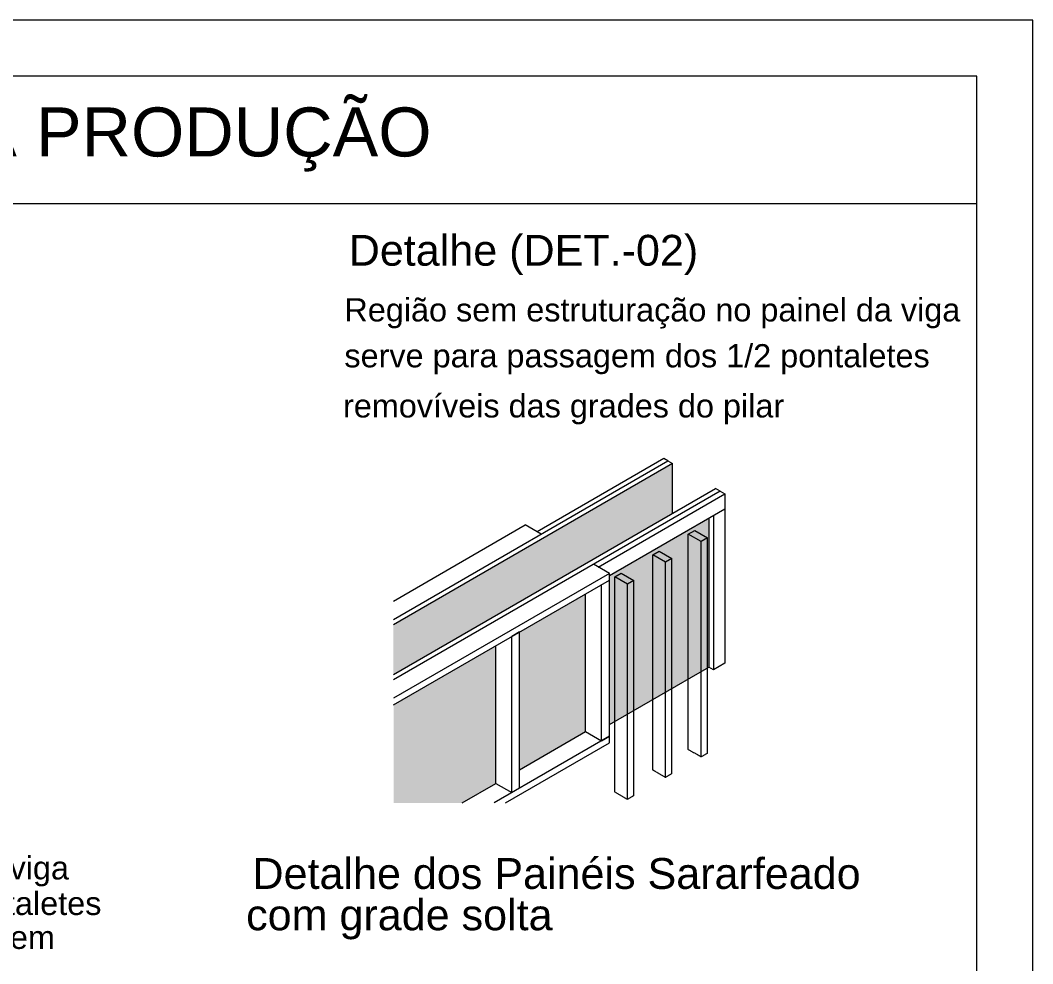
# Model space of a CAD drawing. Extents: x -23436 to 4767, y -4638 to 9755.
# Drawn here: x -14981 to -14436, y 8075 to 8582 of the extents above; entities that cross this region are included whole.
import ezdxf
from ezdxf.enums import TextEntityAlignment as Align

# ---------------------------------------------------------------- set-up
doc = ezdxf.new("R2010")
doc.units = 0
doc.linetypes.add('CABLIN', pattern=[0.35, 0.25, -0.1])
doc.layers.get('0').update_dxf_attribs({"lineweight": 13})
for name, color, linetype, lineweight in [('Carimbo', 7, 'Continuous', 13), ('Demarcação 1', 252, 'Continuous', 9), ('Demarcação 2', 254, 'Continuous', 9), ('FOLHA MB', 7, 'Continuous', 13), ('Madeira', 100, 'Continuous', 13), ('Texto Seção', 7, 'Continuous', 15)]:
    doc.layers.add(name, color=color, linetype=linetype, lineweight=lineweight)
doc.layers.add('MB Logo', color=255, linetype='Continuous')
doc.styles.add('ARIAL', font='arial.ttf', dxfattribs={"oblique": 15, "height": 25})
doc.styles.add('RICARDO', font='arial.ttf', dxfattribs={"width": 0.8})

# ---------------------------------------------------------------- blocks, each defined once
blk = doc.blocks.new('A$C169d8357')
at = {"layer": 'FOLHA MB', "color": 1}
for points in [[(0, 1199.94), (0, 149.94), (1485.02, 149.94), (1485.02, 1199.94)], [(70, 1169.94), (70, 179.94), (1455.02, 179.94), (1455.02, 1169.94)]]:
    blk.add_lwpolyline(points, close=True, dxfattribs=at)

msp = doc.modelspace()

# ---------------------------------------------------------------- hatches: boundary and pattern name
at = {"layer": 'Demarcação 1'}
msp.add_hatch(color=256, dxfattribs=at).paths.add_polyline_path([(-14780.09, 8257.27), (-14780.09, 8230.46), (-14630.07, 8317.07), (-14630.07, 8343.88)])
at = {"layer": 'Demarcação 2'}
msp.add_hatch(color=256, dxfattribs=at).paths.add_polyline_path([(-14663.97, 8281.27), (-14663.97, 8283.66), (-14610.52, 8314.52), (-14610.52, 8234.51), (-14663.97, 8203.65)])
h = msp.add_hatch(color=256, dxfattribs=at)
h.dxf.hatch_style = 1
h.paths.add_polyline_path([(-14676.8, 8273.86), (-14712.24, 8253.4), (-14712.24, 8179.31), (-14676.8, 8199.77)])
h.paths.add_polyline_path([(-14725.08, 8245.99), (-14780, 8214.28), (-14780, 8161.48), (-14743.13, 8161.48), (-14725.08, 8171.9)])

# ---------------------------------------------------------------- linework, layer by layer
at = {"color": 0}
msp.add_line((-15851.36, 8483.8), (-14466.36, 8483.8), dxfattribs=at)
at = {"extrusion": (1e-16, 0.816497, 0.57735)}
for p, q in [((-14630.07, 8343.88), (-14780.09, 8257.27)), ((-14630.07, 8317.07), (-14630.07, 8343.88))]:
    msp.add_line(p, q, dxfattribs=at)
at = {"layer": 'Madeira'}
for p, q in [((-14634.7, 8346.55), (-14702.82, 8307.23)), ((-14632.52, 8345.29), (-14634.7, 8346.55)), ((-14604.41, 8329.06), (-14606.85, 8330.48)), ((-14670, 8288.28), (-14601.89, 8327.61)), ((-14604.41, 8329.06), (-14601.89, 8327.61)), ((-14601.89, 8327.61), (-14601.89, 8265.29)), ((-14601.89, 8327.61), (-14601.89, 8320.55)), ((-14663.97, 8283.66), (-14601.89, 8319.5)), ((-14610.52, 8314.52), (-14610.52, 8234.51)), ((-14608, 8315.98), (-14608, 8253.92)), ((-14601.89, 8265.29), (-14601.89, 8236.59)), ((-14608, 8253.92), (-14608, 8233.05)), ((-14608, 8233.05), (-14610.52, 8234.51)), ((-14601.89, 8236.59), (-14608, 8233.05))]:
    msp.add_line(p, q, dxfattribs=at)
at = {"layer": 'Madeira', "extrusion": (1e-16, 0.816497, 0.57735)}
for p, q in [((-14780.09, 8260.09), (-14632.52, 8345.29)), ((-14632.52, 8345.29), (-14630.07, 8343.88)), ((-14780.09, 8230.46), (-14606.85, 8330.48)), ((-14604.41, 8329.06), (-14780.09, 8227.64)), ((-14780.09, 8269.97), (-14709.19, 8310.9)), ((-14700.63, 8305.97), (-14709.19, 8310.9)), ((-14621.55, 8305.87), (-14618.12, 8307.85)), ((-14618.12, 8307.85), (-14611.28, 8303.9)), ((-14614.7, 8301.92), (-14621.55, 8305.87)), ((-14611.28, 8303.9), (-14614.7, 8301.92)), ((-14640.66, 8294.84), (-14637.24, 8296.81)), ((-14637.24, 8296.81), (-14630.4, 8292.86)), ((-14633.82, 8290.88), (-14640.66, 8294.84)), ((-14630.4, 8292.86), (-14633.82, 8290.88)), ((-14663.97, 8284.8), (-14672.52, 8289.74)), ((-14663.97, 8284.8), (-14780.09, 8217.76)), ((-14780.09, 8214.23), (-14663.97, 8281.27)), ((-14663.97, 8281.27), (-14663.97, 8284.8)), ((-14663.97, 8197.3), (-14663.97, 8281.27)), ((-14661.12, 8283.02), (-14657.7, 8285)), ((-14654.28, 8279.07), (-14661.12, 8283.02)), ((-14657.7, 8285), (-14650.86, 8281.05)), ((-14650.86, 8281.05), (-14654.28, 8279.07)), ((-14668.25, 8194.83), (-14668.25, 8278.8)), ((-14676.8, 8199.77), (-14676.8, 8273.86)), ((-14712.24, 8253.4), (-14716.52, 8250.93)), ((-14712.24, 8253.4), (-14716.52, 8250.93)), ((-14712.24, 8169.43), (-14712.24, 8253.4)), ((-14712.24, 8169.43), (-14712.24, 8253.4)), ((-14716.52, 8166.96), (-14716.52, 8250.93)), ((-14725.08, 8171.9), (-14725.08, 8245.99)), ((-14663.97, 8203.65), (-14610.52, 8234.51)), ((-14712.24, 8179.31), (-14676.8, 8199.77)), ((-14676.8, 8199.77), (-14668.25, 8194.83)), ((-14663.97, 8197.3), (-14726.02, 8161.48)), ((-14719.91, 8161.48), (-14663.97, 8193.78)), ((-14668.25, 8194.83), (-14663.97, 8197.3)), ((-14663.97, 8193.78), (-14663.97, 8197.3)), ((-14743.13, 8161.48), (-14725.08, 8171.9)), ((-14725.08, 8171.9), (-14716.52, 8166.96))]:
    msp.add_line(p, q, dxfattribs=at)
at = {"layer": 'Madeira', "linetype": 'CABLIN', "extrusion": (1e-16, 0.816497, 0.57735)}
for p, q in [((-14621.55, 8190.13), (-14621.55, 8305.87)), ((-14611.28, 8188.15), (-14611.28, 8303.9)), ((-14614.7, 8186.18), (-14614.7, 8301.92)), ((-14640.66, 8179.09), (-14640.66, 8294.84)), ((-14630.4, 8177.12), (-14630.4, 8292.86)), ((-14633.82, 8175.14), (-14633.82, 8290.88)), ((-14661.12, 8167.28), (-14661.12, 8283.02)), ((-14650.86, 8165.3), (-14650.86, 8281.05)), ((-14654.28, 8163.33), (-14654.28, 8279.07)), ((-14614.7, 8186.18), (-14621.55, 8190.13)), ((-14611.28, 8188.15), (-14614.7, 8186.18)), ((-14633.82, 8175.14), (-14640.66, 8179.09)), ((-14630.4, 8177.12), (-14633.82, 8175.14)), ((-14654.28, 8163.33), (-14661.12, 8167.28)), ((-14650.86, 8165.3), (-14654.28, 8163.33))]:
    msp.add_line(p, q, dxfattribs=at)

# ---------------------------------------------------------------- block references
at = {"layer": 'MB Logo'}
msp.add_blockref('A$C169d8357', (-15921.38, 7382.32), dxfattribs=at)

# ---------------------------------------------------------------- texts
at = {"layer": 'Carimbo', "color": 2, "style": 'ARIAL'}
for s, p in [('Região sem estruturação no painel da viga ', (-14806.48, 8426.56)), ('serve para passagem dos 1/2 pontaletes ', (-14806.48, 8401.87)), ('removíveis das grades do pilar', (-14807.22, 8374.92)), ('Região sem sarrafos no painel da viga ', (-15251.85, 8126.52)), ('serve para passagem dos 1/2 pontaletes  ', (-15251.85, 8107.41)), ('removíveis das grades do pilar ou em ', (-15252.59, 8089.16))]:
    msp.add_text(s, height=12.4711, dxfattribs=at).set_placement(p, align=Align.MIDDLE_LEFT)
at = {"layer": 'Texto Seção', "style": 'RICARDO'}
msp.add_text('DETALHES CONSIDERADOS PARA PRODUÇÃO', height=26.3578, dxfattribs=at).set_placement((-15596.34, 8509.01))
msp.add_text('Detalhe (DET.-02) ', height=16.5788, dxfattribs=at).set_placement((-14706.96, 8458.58), align=Align.MIDDLE_CENTER)
for s, p in [('Detalhe dos Painéis Sararfeado', (-14692.4, 8123.96)), ('com grade solta', (-14776.93, 8099.21))]:
    msp.add_text(s, height=16.5788, dxfattribs=at).set_placement(p, align=Align.MIDDLE)

doc.saveas('drawing.dxf')
